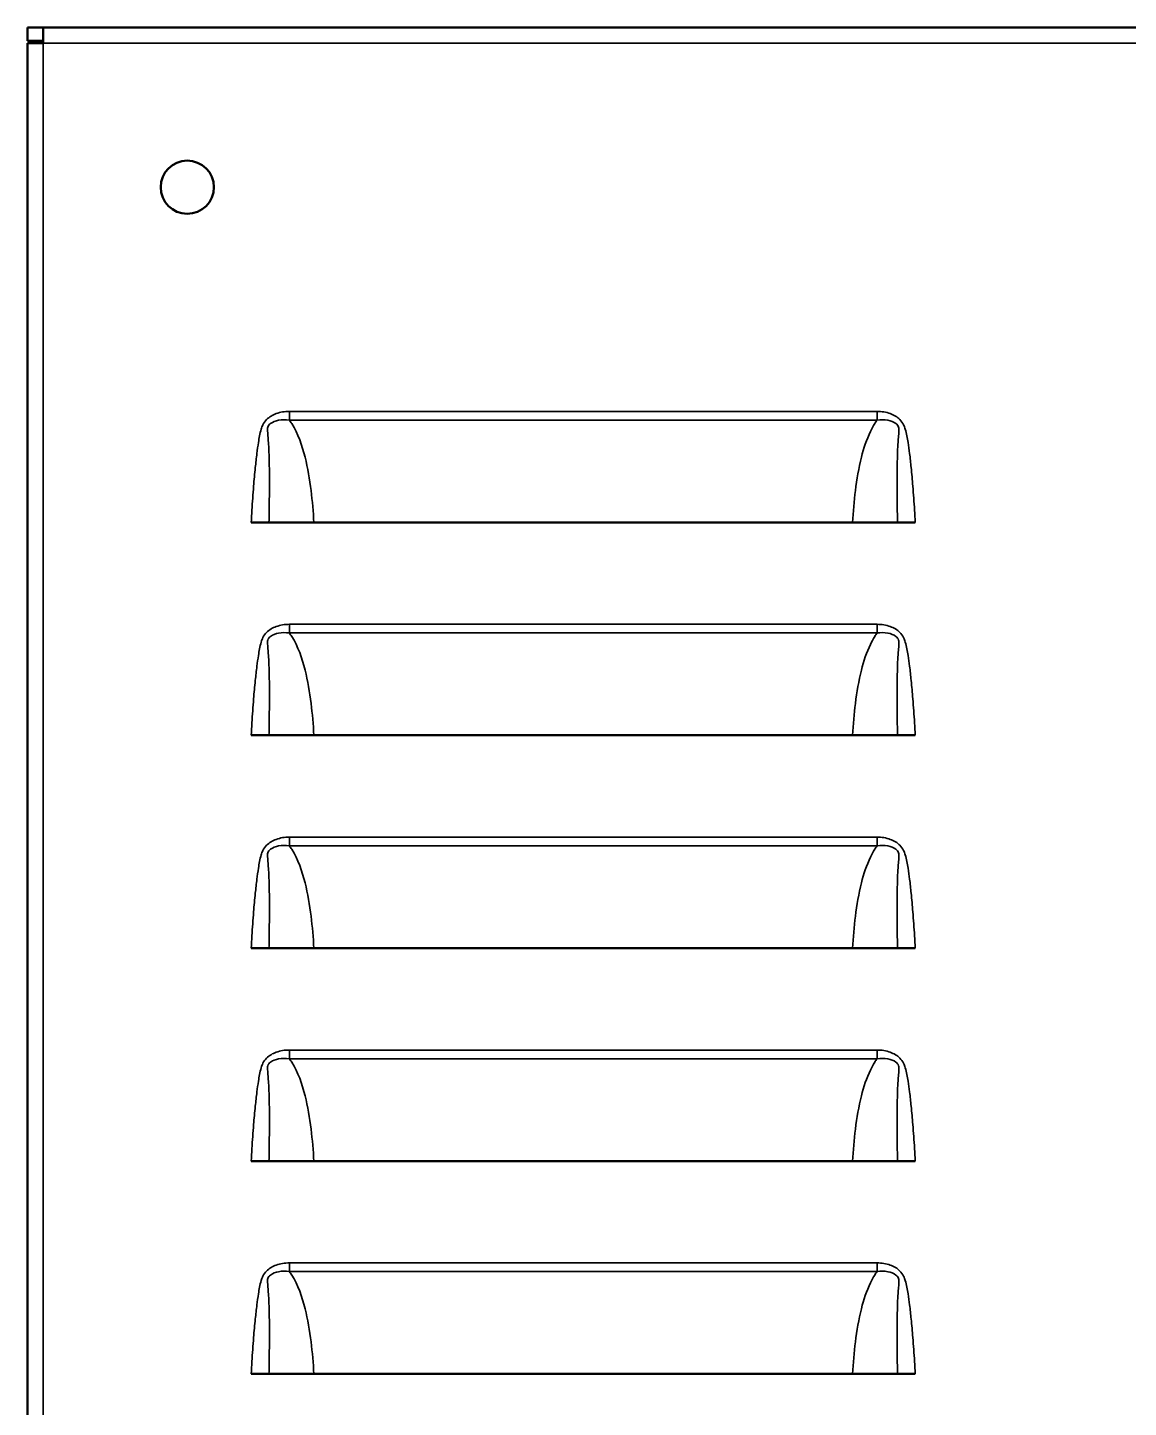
# Model space of a CAD drawing. Extents: x 0 to 1678, y -24 to 1301.
# Drawn here: x 660.24 to 674.59, y 107.39 to 125.38 of the extents above; entities that cross this region are included whole.
import ezdxf
from ezdxf.enums import TextEntityAlignment as Align

# ---------------------------------------------------------------- set-up
doc = ezdxf.new("R2010")
doc.units = 0
doc.header["$MEASUREMENT"] = 0
doc.layers.add('Visible (ANSI)', color=7, linetype='Continuous', lineweight=50)
doc.layers.add('Visible Narrow (ANSI)', color=7, linetype='Continuous', lineweight=35)

# ---------------------------------------------------------------- blocks, each defined once
blk = doc.blocks.new('CADGEN ENCOMPASS90250A RISER')
at = {"layer": 'Visible (ANSI)'}
for p, q in [((-23.912, 75.298), (-23.912, 75.471)), ((-23.912, 75.471), (-23.711, 75.471)), ((-23.711, 75.27), (-23.711, 75.471)), ((-23.711, 75.471), (23.711, 75.471)), ((-23.711, 75.298), (-23.912, 75.298)), ((-23.912, 0.37), (-23.912, 75.27)), ((-23.711, 75.27), (-23.912, 75.27)), ((-20.179, 69.018), (-13.156, 69.018)), ((-20.179, 66.243), (-13.156, 66.243)), ((-20.179, 63.467), (-13.156, 63.467)), ((-20.179, 60.691), (-13.156, 60.691)), ((-20.179, 57.916), (-13.156, 57.916))]:
    blk.add_line(p, q, dxfattribs=at)
blk.add_circle((-21.83, 73.39), 0.347, dxfattribs=at)
for points, knots in [([(-20.997, 69.018), (-20.961, 69.018), (-20.925, 69.018), (-20.866, 69.018), (-20.842, 69.018), (-20.799, 69.018), (-20.78, 69.018), (-20.765, 69.018)], [0, 0, 0, 0, 0.0993661, 0.0993661, 0.1756224, 0.1756224, 0.2517488, 0.2517488, 0.2517488, 0.2517488]), ([(-20.765, 69.018), (-20.738, 69.018), (-20.707, 69.018), (-20.605, 69.018), (-20.526, 69.018), (-20.356, 69.018), (-20.268, 69.018), (-20.179, 69.018)], [0.1297455, 0.1297455, 0.1297455, 0.1297455, 0.2643841, 0.2643841, 0.524384, 0.524384, 0.7684801, 0.7684801, 0.7684801, 0.7684801]), ([(-13.156, 69.018), (-13.067, 69.018), (-12.979, 69.018), (-12.814, 69.018), (-12.737, 69.018), (-12.636, 69.018), (-12.603, 69.018), (-12.573, 69.018), (-12.572, 69.018), (-12.57, 69.018)], [0, 0, 0, 0, 0.2439022, 0.2439022, 0.4912546, 0.4912546, 0.6304687, 0.6304687, 0.6376777, 0.6376777, 0.6376777, 0.6376777]), ([(-12.57, 69.018), (-12.55, 69.018), (-12.525, 69.018), (-12.472, 69.018), (-12.447, 69.018), (-12.394, 69.018), (-12.366, 69.018), (-12.338, 69.018)], [0, 0, 0, 0, 0.0992897, 0.0992897, 0.1754269, 0.1754269, 0.251741, 0.251741, 0.251741, 0.251741]), ([(-20.997, 66.243), (-20.961, 66.243), (-20.925, 66.243), (-20.866, 66.243), (-20.842, 66.243), (-20.799, 66.243), (-20.78, 66.243), (-20.765, 66.243)], [0, 0, 0, 0, 0.0993661, 0.0993661, 0.1756224, 0.1756224, 0.2517488, 0.2517488, 0.2517488, 0.2517488]), ([(-20.765, 66.243), (-20.738, 66.243), (-20.707, 66.243), (-20.605, 66.243), (-20.526, 66.243), (-20.356, 66.243), (-20.268, 66.243), (-20.179, 66.243)], [0.1297455, 0.1297455, 0.1297455, 0.1297455, 0.2643841, 0.2643841, 0.524384, 0.524384, 0.7684801, 0.7684801, 0.7684801, 0.7684801]), ([(-13.156, 66.243), (-13.067, 66.243), (-12.979, 66.243), (-12.814, 66.243), (-12.737, 66.243), (-12.636, 66.243), (-12.603, 66.243), (-12.573, 66.243), (-12.572, 66.243), (-12.57, 66.243)], [0, 0, 0, 0, 0.2439022, 0.2439022, 0.4912546, 0.4912546, 0.6304687, 0.6304687, 0.6376777, 0.6376777, 0.6376777, 0.6376777]), ([(-12.57, 66.243), (-12.55, 66.243), (-12.525, 66.243), (-12.472, 66.243), (-12.447, 66.243), (-12.394, 66.243), (-12.366, 66.243), (-12.338, 66.243)], [0, 0, 0, 0, 0.0992897, 0.0992897, 0.1754269, 0.1754269, 0.251741, 0.251741, 0.251741, 0.251741]), ([(-20.997, 63.467), (-20.961, 63.467), (-20.925, 63.467), (-20.866, 63.467), (-20.842, 63.467), (-20.799, 63.467), (-20.78, 63.467), (-20.765, 63.467)], [0, 0, 0, 0, 0.0993661, 0.0993661, 0.1756224, 0.1756224, 0.2517488, 0.2517488, 0.2517488, 0.2517488]), ([(-20.765, 63.467), (-20.738, 63.467), (-20.707, 63.467), (-20.605, 63.467), (-20.526, 63.467), (-20.356, 63.467), (-20.268, 63.467), (-20.179, 63.467)], [0.1297455, 0.1297455, 0.1297455, 0.1297455, 0.2643841, 0.2643841, 0.524384, 0.524384, 0.7684801, 0.7684801, 0.7684801, 0.7684801]), ([(-13.156, 63.467), (-13.067, 63.467), (-12.979, 63.467), (-12.814, 63.467), (-12.737, 63.467), (-12.636, 63.467), (-12.603, 63.467), (-12.573, 63.467), (-12.572, 63.467), (-12.57, 63.467)], [0, 0, 0, 0, 0.2439022, 0.2439022, 0.4912546, 0.4912546, 0.6304687, 0.6304687, 0.6376777, 0.6376777, 0.6376777, 0.6376777]), ([(-12.57, 63.467), (-12.55, 63.467), (-12.525, 63.467), (-12.472, 63.467), (-12.447, 63.467), (-12.394, 63.467), (-12.366, 63.467), (-12.338, 63.467)], [0, 0, 0, 0, 0.0992897, 0.0992897, 0.1754269, 0.1754269, 0.251741, 0.251741, 0.251741, 0.251741]), ([(-20.997, 60.691), (-20.961, 60.691), (-20.925, 60.691), (-20.866, 60.691), (-20.842, 60.691), (-20.799, 60.691), (-20.78, 60.691), (-20.765, 60.691)], [0, 0, 0, 0, 0.0993661, 0.0993661, 0.1756224, 0.1756224, 0.2517488, 0.2517488, 0.2517488, 0.2517488]), ([(-20.765, 60.691), (-20.738, 60.691), (-20.707, 60.691), (-20.605, 60.691), (-20.526, 60.691), (-20.356, 60.691), (-20.268, 60.691), (-20.179, 60.691)], [0.1297455, 0.1297455, 0.1297455, 0.1297455, 0.2643841, 0.2643841, 0.524384, 0.524384, 0.7684801, 0.7684801, 0.7684801, 0.7684801]), ([(-13.156, 60.691), (-13.067, 60.691), (-12.979, 60.691), (-12.814, 60.691), (-12.737, 60.691), (-12.636, 60.691), (-12.603, 60.691), (-12.573, 60.691), (-12.572, 60.691), (-12.57, 60.691)], [0, 0, 0, 0, 0.2439022, 0.2439022, 0.4912546, 0.4912546, 0.6304687, 0.6304687, 0.6376777, 0.6376777, 0.6376777, 0.6376777]), ([(-12.57, 60.691), (-12.55, 60.691), (-12.525, 60.691), (-12.472, 60.691), (-12.447, 60.691), (-12.394, 60.691), (-12.366, 60.691), (-12.338, 60.691)], [0, 0, 0, 0, 0.0992897, 0.0992897, 0.1754269, 0.1754269, 0.251741, 0.251741, 0.251741, 0.251741]), ([(-20.997, 57.916), (-20.961, 57.916), (-20.925, 57.916), (-20.866, 57.916), (-20.842, 57.916), (-20.799, 57.916), (-20.78, 57.916), (-20.765, 57.916)], [0, 0, 0, 0, 0.0993661, 0.0993661, 0.1756224, 0.1756224, 0.2517488, 0.2517488, 0.2517488, 0.2517488]), ([(-20.765, 57.916), (-20.738, 57.916), (-20.707, 57.916), (-20.605, 57.916), (-20.526, 57.916), (-20.356, 57.916), (-20.268, 57.916), (-20.179, 57.916)], [0.1297455, 0.1297455, 0.1297455, 0.1297455, 0.2643841, 0.2643841, 0.524384, 0.524384, 0.7684801, 0.7684801, 0.7684801, 0.7684801]), ([(-13.156, 57.916), (-13.067, 57.916), (-12.979, 57.916), (-12.814, 57.916), (-12.737, 57.916), (-12.636, 57.916), (-12.603, 57.916), (-12.573, 57.916), (-12.572, 57.916), (-12.57, 57.916)], [0, 0, 0, 0, 0.2439022, 0.2439022, 0.4912546, 0.4912546, 0.6304687, 0.6304687, 0.6376777, 0.6376777, 0.6376777, 0.6376777]), ([(-12.57, 57.916), (-12.55, 57.916), (-12.525, 57.916), (-12.472, 57.916), (-12.447, 57.916), (-12.394, 57.916), (-12.366, 57.916), (-12.338, 57.916)], [0, 0, 0, 0, 0.0992897, 0.0992897, 0.1754269, 0.1754269, 0.251741, 0.251741, 0.251741, 0.251741])]:
    blk.add_open_spline(points, degree=3, knots=knots, dxfattribs=at)
at = {"layer": 'Visible Narrow (ANSI)'}
for p, q in [((-23.711, 75.27), (-23.711, 0.37)), ((23.711, 75.27), (-23.711, 75.27)), ((-12.836, 70.466), (-20.499, 70.466)), ((-20.499, 70.466), (-20.499, 70.353)), ((-20.499, 70.353), (-12.836, 70.353)), ((-12.836, 70.466), (-12.836, 70.353)), ((-12.836, 67.69), (-20.499, 67.69)), ((-20.499, 67.69), (-20.499, 67.577)), ((-12.836, 67.69), (-12.836, 67.577)), ((-20.499, 67.577), (-12.836, 67.577)), ((-12.836, 64.915), (-20.499, 64.915)), ((-20.499, 64.915), (-20.499, 64.801)), ((-20.499, 64.801), (-12.836, 64.801)), ((-12.836, 64.915), (-12.836, 64.801)), ((-12.836, 62.139), (-20.499, 62.139)), ((-20.499, 62.139), (-20.499, 62.026)), ((-12.836, 62.139), (-12.836, 62.026)), ((-20.499, 62.026), (-12.836, 62.026)), ((-12.836, 59.363), (-20.499, 59.363)), ((-20.499, 59.363), (-20.499, 59.25)), ((-20.499, 59.25), (-12.836, 59.25)), ((-12.836, 59.363), (-12.836, 59.25))]:
    blk.add_line(p, q, dxfattribs=at)
for points, knots in [([(-20.499, 70.466), (-20.558, 70.466), (-20.617, 70.457), (-20.718, 70.42), (-20.762, 70.395), (-20.816, 70.34), (-20.832, 70.317), (-20.854, 70.274), (-20.861, 70.254), (-20.875, 70.206), (-20.882, 70.177), (-20.893, 70.119), (-20.898, 70.09), (-20.91, 70.014), (-20.917, 69.966), (-20.93, 69.857), (-20.937, 69.796), (-20.951, 69.654), (-20.959, 69.573), (-20.974, 69.388), (-20.981, 69.284), (-20.991, 69.125), (-20.994, 69.072), (-20.997, 69.018)], [-1.631803, -1.631803, -1.631803, -1.631803, -1.47139, -1.47139, -1.335661, -1.335661, -1.25998, -1.25998, -1.202452, -1.202452, -1.121166, -1.121166, -1.040371, -1.040371, -0.90934, -0.90934, -0.739, -0.739, -0.517557, -0.517557, -0.229682, -0.229682, -0.082165, -0.082165, -0.082165, -0.082165]), ([(-20.765, 69.018), (-20.764, 69.067), (-20.763, 69.116), (-20.761, 69.269), (-20.76, 69.372), (-20.759, 69.556), (-20.759, 69.636), (-20.761, 69.777), (-20.762, 69.838), (-20.766, 69.946), (-20.768, 69.993), (-20.773, 70.069), (-20.775, 70.097), (-20.779, 70.154), (-20.782, 70.182), (-20.784, 70.228), (-20.785, 70.246), (-20.775, 70.281), (-20.761, 70.296), (-20.715, 70.33), (-20.678, 70.343), (-20.594, 70.359), (-20.547, 70.359), (-20.499, 70.353)], [0.093902, 0.093902, 0.093902, 0.093902, 0.229682, 0.229682, 0.517557, 0.517557, 0.739, 0.739, 0.90934, 0.90934, 1.040371, 1.040371, 1.121166, 1.121166, 1.202452, 1.202452, 1.25998, 1.25998, 1.335661, 1.335661, 1.47139, 1.47139, 1.631803, 1.631803, 1.631803, 1.631803]), ([(-20.179, 69.018), (-20.188, 69.158), (-20.199, 69.297), (-20.234, 69.582), (-20.259, 69.728), (-20.294, 69.869), (-20.333, 70.024), (-20.386, 70.176), (-20.478, 70.323), (-20.489, 70.338), (-20.499, 70.353)], [-3.62413, -3.62413, -3.62413, -3.62413, -3.277404, -3.277404, -2.902135, -2.902135, -2.902135, -2.487418, -2.487418, -2.438449, -2.438449, -2.438449, -2.438449]), ([(-12.836, 70.353), (-12.846, 70.338), (-12.857, 70.323), (-12.887, 70.274), (-12.906, 70.24), (-12.974, 70.099), (-13.012, 69.985), (-13.041, 69.869), (-13.076, 69.728), (-13.101, 69.582), (-13.136, 69.297), (-13.148, 69.158), (-13.156, 69.018)], [-1.706107, -1.706107, -1.706107, -1.706107, -1.657132, -1.657132, -1.552811, -1.552811, -1.242389, -1.242389, -1.242389, -0.867175, -0.867175, -0.520393, -0.520393, -0.520393, -0.520393]), ([(-12.338, 69.018), (-12.341, 69.072), (-12.344, 69.126), (-12.354, 69.284), (-12.362, 69.388), (-12.377, 69.573), (-12.384, 69.654), (-12.398, 69.796), (-12.405, 69.857), (-12.418, 69.966), (-12.425, 70.014), (-12.437, 70.09), (-12.442, 70.119), (-12.453, 70.177), (-12.46, 70.206), (-12.474, 70.254), (-12.481, 70.274), (-12.503, 70.317), (-12.519, 70.34), (-12.573, 70.395), (-12.617, 70.42), (-12.719, 70.457), (-12.777, 70.466), (-12.836, 70.466)], [0.082165, 0.082165, 0.082165, 0.082165, 0.229836, 0.229836, 0.517665, 0.517665, 0.739072, 0.739072, 0.909385, 0.909385, 1.040395, 1.040395, 1.121163, 1.121163, 1.202448, 1.202448, 1.25998, 1.25998, 1.335659, 1.335659, 1.47139, 1.47139, 1.631803, 1.631803, 1.631803, 1.631803]), ([(-12.836, 70.353), (-12.789, 70.359), (-12.741, 70.359), (-12.657, 70.343), (-12.62, 70.33), (-12.574, 70.296), (-12.56, 70.281), (-12.551, 70.246), (-12.551, 70.228), (-12.553, 70.182), (-12.556, 70.154), (-12.561, 70.097), (-12.563, 70.069), (-12.567, 69.993), (-12.569, 69.946), (-12.573, 69.838), (-12.574, 69.777), (-12.576, 69.636), (-12.576, 69.556), (-12.575, 69.373), (-12.574, 69.269), (-12.572, 69.116), (-12.571, 69.067), (-12.57, 69.018)], [-1.631803, -1.631803, -1.631803, -1.631803, -1.47139, -1.47139, -1.335659, -1.335659, -1.25998, -1.25998, -1.202448, -1.202448, -1.121163, -1.121163, -1.040395, -1.040395, -0.909385, -0.909385, -0.739072, -0.739072, -0.517665, -0.517665, -0.229836, -0.229836, -0.093902, -0.093902, -0.093902, -0.093902]), ([(-20.499, 67.69), (-20.558, 67.69), (-20.617, 67.681), (-20.718, 67.644), (-20.762, 67.619), (-20.816, 67.564), (-20.832, 67.542), (-20.854, 67.498), (-20.861, 67.478), (-20.875, 67.43), (-20.882, 67.401), (-20.893, 67.343), (-20.898, 67.314), (-20.91, 67.238), (-20.917, 67.191), (-20.93, 67.082), (-20.937, 67.02), (-20.951, 66.878), (-20.959, 66.798), (-20.974, 66.613), (-20.981, 66.508), (-20.991, 66.35), (-20.994, 66.296), (-20.997, 66.243)], [-1.631803, -1.631803, -1.631803, -1.631803, -1.47139, -1.47139, -1.335661, -1.335661, -1.25998, -1.25998, -1.202452, -1.202452, -1.121166, -1.121166, -1.040371, -1.040371, -0.90934, -0.90934, -0.739, -0.739, -0.517557, -0.517557, -0.229682, -0.229682, -0.082165, -0.082165, -0.082165, -0.082165]), ([(-12.338, 66.243), (-12.341, 66.296), (-12.344, 66.35), (-12.354, 66.508), (-12.362, 66.613), (-12.377, 66.798), (-12.384, 66.878), (-12.398, 67.02), (-12.405, 67.082), (-12.418, 67.191), (-12.425, 67.238), (-12.437, 67.314), (-12.442, 67.343), (-12.453, 67.401), (-12.46, 67.43), (-12.474, 67.478), (-12.481, 67.498), (-12.503, 67.542), (-12.519, 67.564), (-12.573, 67.619), (-12.617, 67.644), (-12.719, 67.681), (-12.777, 67.69), (-12.836, 67.69)], [0.082165, 0.082165, 0.082165, 0.082165, 0.229836, 0.229836, 0.517665, 0.517665, 0.739072, 0.739072, 0.909385, 0.909385, 1.040395, 1.040395, 1.121163, 1.121163, 1.202448, 1.202448, 1.25998, 1.25998, 1.335659, 1.335659, 1.47139, 1.47139, 1.631803, 1.631803, 1.631803, 1.631803]), ([(-20.765, 66.243), (-20.764, 66.291), (-20.763, 66.34), (-20.761, 66.493), (-20.76, 66.597), (-20.759, 66.78), (-20.759, 66.86), (-20.761, 67.001), (-20.762, 67.062), (-20.766, 67.171), (-20.768, 67.217), (-20.773, 67.293), (-20.775, 67.322), (-20.779, 67.378), (-20.782, 67.407), (-20.784, 67.452), (-20.785, 67.47), (-20.775, 67.505), (-20.761, 67.52), (-20.715, 67.554), (-20.678, 67.568), (-20.594, 67.584), (-20.547, 67.584), (-20.499, 67.577)], [0.093902, 0.093902, 0.093902, 0.093902, 0.229682, 0.229682, 0.517557, 0.517557, 0.739, 0.739, 0.90934, 0.90934, 1.040371, 1.040371, 1.121166, 1.121166, 1.202452, 1.202452, 1.25998, 1.25998, 1.335661, 1.335661, 1.47139, 1.47139, 1.631803, 1.631803, 1.631803, 1.631803]), ([(-20.179, 66.243), (-20.188, 66.382), (-20.199, 66.522), (-20.234, 66.807), (-20.259, 66.953), (-20.294, 67.093), (-20.333, 67.249), (-20.386, 67.4), (-20.478, 67.547), (-20.489, 67.562), (-20.499, 67.577)], [-3.62413, -3.62413, -3.62413, -3.62413, -3.277404, -3.277404, -2.902135, -2.902135, -2.902135, -2.487418, -2.487418, -2.438449, -2.438449, -2.438449, -2.438449]), ([(-12.836, 67.577), (-12.846, 67.562), (-12.857, 67.547), (-12.887, 67.499), (-12.906, 67.464), (-12.974, 67.324), (-13.012, 67.21), (-13.041, 67.093), (-13.076, 66.953), (-13.101, 66.807), (-13.136, 66.522), (-13.148, 66.382), (-13.156, 66.243)], [-1.706107, -1.706107, -1.706107, -1.706107, -1.657132, -1.657132, -1.552811, -1.552811, -1.242389, -1.242389, -1.242389, -0.867175, -0.867175, -0.520393, -0.520393, -0.520393, -0.520393]), ([(-12.836, 67.577), (-12.789, 67.584), (-12.741, 67.584), (-12.657, 67.568), (-12.62, 67.554), (-12.574, 67.52), (-12.56, 67.505), (-12.551, 67.47), (-12.551, 67.452), (-12.553, 67.407), (-12.556, 67.378), (-12.561, 67.322), (-12.563, 67.293), (-12.567, 67.218), (-12.569, 67.171), (-12.573, 67.062), (-12.574, 67.001), (-12.576, 66.86), (-12.576, 66.781), (-12.575, 66.597), (-12.574, 66.493), (-12.572, 66.341), (-12.571, 66.292), (-12.57, 66.243)], [-1.631803, -1.631803, -1.631803, -1.631803, -1.47139, -1.47139, -1.335659, -1.335659, -1.25998, -1.25998, -1.202448, -1.202448, -1.121163, -1.121163, -1.040395, -1.040395, -0.909385, -0.909385, -0.739072, -0.739072, -0.517665, -0.517665, -0.229836, -0.229836, -0.093902, -0.093902, -0.093902, -0.093902]), ([(-20.499, 64.915), (-20.558, 64.915), (-20.617, 64.906), (-20.718, 64.869), (-20.762, 64.843), (-20.816, 64.789), (-20.832, 64.766), (-20.854, 64.723), (-20.861, 64.703), (-20.875, 64.654), (-20.882, 64.625), (-20.893, 64.568), (-20.898, 64.539), (-20.91, 64.462), (-20.917, 64.415), (-20.93, 64.306), (-20.937, 64.244), (-20.951, 64.102), (-20.959, 64.022), (-20.974, 63.837), (-20.981, 63.733), (-20.991, 63.574), (-20.994, 63.521), (-20.997, 63.467)], [-1.631803, -1.631803, -1.631803, -1.631803, -1.47139, -1.47139, -1.335661, -1.335661, -1.25998, -1.25998, -1.202452, -1.202452, -1.121166, -1.121166, -1.040371, -1.040371, -0.90934, -0.90934, -0.739, -0.739, -0.517557, -0.517557, -0.229682, -0.229682, -0.082165, -0.082165, -0.082165, -0.082165]), ([(-20.765, 63.467), (-20.764, 63.516), (-20.763, 63.565), (-20.761, 63.718), (-20.76, 63.821), (-20.759, 64.005), (-20.759, 64.085), (-20.761, 64.226), (-20.762, 64.287), (-20.766, 64.395), (-20.768, 64.442), (-20.773, 64.517), (-20.775, 64.546), (-20.779, 64.603), (-20.782, 64.631), (-20.784, 64.677), (-20.785, 64.695), (-20.775, 64.729), (-20.761, 64.744), (-20.715, 64.779), (-20.678, 64.792), (-20.594, 64.808), (-20.547, 64.808), (-20.499, 64.801)], [0.093902, 0.093902, 0.093902, 0.093902, 0.229682, 0.229682, 0.517557, 0.517557, 0.739, 0.739, 0.90934, 0.90934, 1.040371, 1.040371, 1.121166, 1.121166, 1.202452, 1.202452, 1.25998, 1.25998, 1.335661, 1.335661, 1.47139, 1.47139, 1.631803, 1.631803, 1.631803, 1.631803]), ([(-20.179, 63.467), (-20.188, 63.607), (-20.199, 63.746), (-20.234, 64.031), (-20.259, 64.177), (-20.294, 64.318), (-20.333, 64.473), (-20.386, 64.625), (-20.478, 64.772), (-20.489, 64.787), (-20.499, 64.801)], [-3.62413, -3.62413, -3.62413, -3.62413, -3.277404, -3.277404, -2.902135, -2.902135, -2.902135, -2.487418, -2.487418, -2.438449, -2.438449, -2.438449, -2.438449]), ([(-12.836, 64.801), (-12.846, 64.787), (-12.857, 64.772), (-12.887, 64.723), (-12.906, 64.688), (-12.974, 64.548), (-13.012, 64.434), (-13.041, 64.318), (-13.076, 64.177), (-13.101, 64.031), (-13.136, 63.746), (-13.148, 63.607), (-13.156, 63.467)], [-1.706107, -1.706107, -1.706107, -1.706107, -1.657132, -1.657132, -1.552811, -1.552811, -1.242389, -1.242389, -1.242389, -0.867175, -0.867175, -0.520393, -0.520393, -0.520393, -0.520393]), ([(-12.338, 63.467), (-12.341, 63.521), (-12.344, 63.574), (-12.354, 63.733), (-12.362, 63.837), (-12.377, 64.022), (-12.384, 64.102), (-12.398, 64.244), (-12.405, 64.306), (-12.418, 64.415), (-12.425, 64.462), (-12.437, 64.539), (-12.442, 64.568), (-12.453, 64.625), (-12.46, 64.654), (-12.474, 64.703), (-12.481, 64.723), (-12.503, 64.766), (-12.519, 64.789), (-12.573, 64.843), (-12.617, 64.869), (-12.719, 64.906), (-12.777, 64.915), (-12.836, 64.915)], [0.082165, 0.082165, 0.082165, 0.082165, 0.229836, 0.229836, 0.517665, 0.517665, 0.739072, 0.739072, 0.909385, 0.909385, 1.040395, 1.040395, 1.121163, 1.121163, 1.202448, 1.202448, 1.25998, 1.25998, 1.335659, 1.335659, 1.47139, 1.47139, 1.631803, 1.631803, 1.631803, 1.631803]), ([(-12.836, 64.801), (-12.789, 64.808), (-12.741, 64.808), (-12.657, 64.792), (-12.62, 64.779), (-12.574, 64.744), (-12.56, 64.729), (-12.551, 64.695), (-12.551, 64.677), (-12.553, 64.631), (-12.556, 64.603), (-12.561, 64.546), (-12.563, 64.517), (-12.567, 64.442), (-12.569, 64.395), (-12.573, 64.287), (-12.574, 64.226), (-12.576, 64.085), (-12.576, 64.005), (-12.575, 63.821), (-12.574, 63.718), (-12.572, 63.565), (-12.571, 63.516), (-12.57, 63.467)], [-1.631803, -1.631803, -1.631803, -1.631803, -1.47139, -1.47139, -1.335659, -1.335659, -1.25998, -1.25998, -1.202448, -1.202448, -1.121163, -1.121163, -1.040395, -1.040395, -0.909385, -0.909385, -0.739072, -0.739072, -0.517665, -0.517665, -0.229836, -0.229836, -0.093902, -0.093902, -0.093902, -0.093902]), ([(-20.499, 62.139), (-20.558, 62.139), (-20.617, 62.13), (-20.718, 62.093), (-20.762, 62.068), (-20.816, 62.013), (-20.832, 61.991), (-20.854, 61.947), (-20.861, 61.927), (-20.875, 61.879), (-20.882, 61.85), (-20.893, 61.792), (-20.898, 61.763), (-20.91, 61.687), (-20.917, 61.639), (-20.93, 61.53), (-20.937, 61.469), (-20.951, 61.327), (-20.959, 61.246), (-20.974, 61.062), (-20.981, 60.957), (-20.991, 60.799), (-20.994, 60.745), (-20.997, 60.691)], [-1.631803, -1.631803, -1.631803, -1.631803, -1.47139, -1.47139, -1.335661, -1.335661, -1.25998, -1.25998, -1.202452, -1.202452, -1.121166, -1.121166, -1.040371, -1.040371, -0.90934, -0.90934, -0.739, -0.739, -0.517557, -0.517557, -0.229682, -0.229682, -0.082165, -0.082165, -0.082165, -0.082165]), ([(-12.338, 60.691), (-12.341, 60.745), (-12.344, 60.799), (-12.354, 60.957), (-12.362, 61.062), (-12.377, 61.247), (-12.384, 61.327), (-12.398, 61.469), (-12.405, 61.531), (-12.418, 61.639), (-12.425, 61.687), (-12.437, 61.763), (-12.442, 61.792), (-12.453, 61.85), (-12.46, 61.879), (-12.474, 61.927), (-12.481, 61.947), (-12.503, 61.991), (-12.519, 62.013), (-12.573, 62.068), (-12.617, 62.093), (-12.719, 62.13), (-12.777, 62.139), (-12.836, 62.139)], [0.082165, 0.082165, 0.082165, 0.082165, 0.229836, 0.229836, 0.517665, 0.517665, 0.739072, 0.739072, 0.909385, 0.909385, 1.040395, 1.040395, 1.121163, 1.121163, 1.202448, 1.202448, 1.25998, 1.25998, 1.335659, 1.335659, 1.47139, 1.47139, 1.631803, 1.631803, 1.631803, 1.631803]), ([(-20.765, 60.691), (-20.764, 60.74), (-20.763, 60.789), (-20.761, 60.942), (-20.76, 61.046), (-20.759, 61.229), (-20.759, 61.309), (-20.761, 61.45), (-20.762, 61.511), (-20.766, 61.619), (-20.768, 61.666), (-20.773, 61.742), (-20.775, 61.77), (-20.779, 61.827), (-20.782, 61.856), (-20.784, 61.901), (-20.785, 61.919), (-20.775, 61.954), (-20.761, 61.969), (-20.715, 62.003), (-20.678, 62.016), (-20.594, 62.032), (-20.547, 62.032), (-20.499, 62.026)], [0.093902, 0.093902, 0.093902, 0.093902, 0.229682, 0.229682, 0.517557, 0.517557, 0.739, 0.739, 0.90934, 0.90934, 1.040371, 1.040371, 1.121166, 1.121166, 1.202452, 1.202452, 1.25998, 1.25998, 1.335661, 1.335661, 1.47139, 1.47139, 1.631803, 1.631803, 1.631803, 1.631803]), ([(-20.179, 60.691), (-20.188, 60.831), (-20.199, 60.97), (-20.234, 61.256), (-20.259, 61.401), (-20.294, 61.542), (-20.333, 61.697), (-20.386, 61.849), (-20.478, 61.996), (-20.489, 62.011), (-20.499, 62.026)], [-3.62413, -3.62413, -3.62413, -3.62413, -3.277404, -3.277404, -2.902135, -2.902135, -2.902135, -2.487418, -2.487418, -2.438449, -2.438449, -2.438449, -2.438449]), ([(-12.836, 62.026), (-12.846, 62.011), (-12.857, 61.996), (-12.887, 61.947), (-12.906, 61.913), (-12.974, 61.772), (-13.012, 61.658), (-13.041, 61.542), (-13.076, 61.401), (-13.101, 61.256), (-13.136, 60.97), (-13.148, 60.831), (-13.156, 60.691)], [-1.706107, -1.706107, -1.706107, -1.706107, -1.657132, -1.657132, -1.552811, -1.552811, -1.242389, -1.242389, -1.242389, -0.867175, -0.867175, -0.520393, -0.520393, -0.520393, -0.520393]), ([(-12.836, 62.026), (-12.789, 62.032), (-12.741, 62.032), (-12.657, 62.016), (-12.62, 62.003), (-12.574, 61.969), (-12.56, 61.954), (-12.551, 61.919), (-12.551, 61.901), (-12.553, 61.856), (-12.556, 61.827), (-12.561, 61.77), (-12.563, 61.742), (-12.567, 61.666), (-12.569, 61.619), (-12.573, 61.511), (-12.574, 61.45), (-12.576, 61.309), (-12.576, 61.229), (-12.575, 61.046), (-12.574, 60.942), (-12.572, 60.789), (-12.571, 60.74), (-12.57, 60.691)], [-1.631803, -1.631803, -1.631803, -1.631803, -1.47139, -1.47139, -1.335659, -1.335659, -1.25998, -1.25998, -1.202448, -1.202448, -1.121163, -1.121163, -1.040395, -1.040395, -0.909385, -0.909385, -0.739072, -0.739072, -0.517665, -0.517665, -0.229836, -0.229836, -0.093902, -0.093902, -0.093902, -0.093902]), ([(-20.499, 59.363), (-20.558, 59.363), (-20.617, 59.355), (-20.718, 59.317), (-20.762, 59.292), (-20.816, 59.238), (-20.832, 59.215), (-20.854, 59.171), (-20.861, 59.152), (-20.875, 59.103), (-20.882, 59.074), (-20.893, 59.016), (-20.898, 58.987), (-20.91, 58.911), (-20.917, 58.864), (-20.93, 58.755), (-20.937, 58.693), (-20.951, 58.551), (-20.959, 58.471), (-20.974, 58.286), (-20.981, 58.181), (-20.991, 58.023), (-20.994, 57.969), (-20.997, 57.916)], [-1.631803, -1.631803, -1.631803, -1.631803, -1.47139, -1.47139, -1.335661, -1.335661, -1.25998, -1.25998, -1.202452, -1.202452, -1.121166, -1.121166, -1.040371, -1.040371, -0.90934, -0.90934, -0.739, -0.739, -0.517557, -0.517557, -0.229682, -0.229682, -0.082165, -0.082165, -0.082165, -0.082165]), ([(-20.765, 57.916), (-20.764, 57.965), (-20.763, 58.014), (-20.761, 58.166), (-20.76, 58.27), (-20.759, 58.454), (-20.759, 58.533), (-20.761, 58.674), (-20.762, 58.736), (-20.766, 58.844), (-20.768, 58.891), (-20.773, 58.966), (-20.775, 58.995), (-20.779, 59.052), (-20.782, 59.08), (-20.784, 59.125), (-20.785, 59.143), (-20.775, 59.178), (-20.761, 59.193), (-20.715, 59.227), (-20.678, 59.241), (-20.594, 59.257), (-20.547, 59.257), (-20.499, 59.25)], [0.093902, 0.093902, 0.093902, 0.093902, 0.229682, 0.229682, 0.517557, 0.517557, 0.739, 0.739, 0.90934, 0.90934, 1.040371, 1.040371, 1.121166, 1.121166, 1.202452, 1.202452, 1.25998, 1.25998, 1.335661, 1.335661, 1.47139, 1.47139, 1.631803, 1.631803, 1.631803, 1.631803]), ([(-20.179, 57.916), (-20.188, 58.056), (-20.199, 58.195), (-20.234, 58.48), (-20.259, 58.626), (-20.294, 58.766), (-20.333, 58.922), (-20.386, 59.073), (-20.478, 59.22), (-20.489, 59.235), (-20.499, 59.25)], [-3.62413, -3.62413, -3.62413, -3.62413, -3.277404, -3.277404, -2.902135, -2.902135, -2.902135, -2.487418, -2.487418, -2.438449, -2.438449, -2.438449, -2.438449]), ([(-12.836, 59.25), (-12.846, 59.235), (-12.857, 59.22), (-12.887, 59.172), (-12.906, 59.137), (-12.974, 58.997), (-13.012, 58.883), (-13.041, 58.766), (-13.076, 58.626), (-13.101, 58.48), (-13.136, 58.195), (-13.148, 58.056), (-13.156, 57.916)], [-1.706107, -1.706107, -1.706107, -1.706107, -1.657132, -1.657132, -1.552811, -1.552811, -1.242389, -1.242389, -1.242389, -0.867175, -0.867175, -0.520393, -0.520393, -0.520393, -0.520393]), ([(-12.338, 57.916), (-12.341, 57.969), (-12.344, 58.023), (-12.354, 58.181), (-12.362, 58.286), (-12.377, 58.471), (-12.384, 58.551), (-12.398, 58.693), (-12.405, 58.755), (-12.418, 58.864), (-12.425, 58.911), (-12.437, 58.987), (-12.442, 59.016), (-12.453, 59.074), (-12.46, 59.103), (-12.474, 59.152), (-12.481, 59.171), (-12.503, 59.215), (-12.519, 59.238), (-12.573, 59.292), (-12.617, 59.317), (-12.719, 59.355), (-12.777, 59.363), (-12.836, 59.363)], [0.082165, 0.082165, 0.082165, 0.082165, 0.229836, 0.229836, 0.517665, 0.517665, 0.739072, 0.739072, 0.909385, 0.909385, 1.040395, 1.040395, 1.121163, 1.121163, 1.202448, 1.202448, 1.25998, 1.25998, 1.335659, 1.335659, 1.47139, 1.47139, 1.631803, 1.631803, 1.631803, 1.631803]), ([(-12.836, 59.25), (-12.789, 59.257), (-12.741, 59.257), (-12.657, 59.241), (-12.62, 59.227), (-12.574, 59.193), (-12.56, 59.178), (-12.551, 59.143), (-12.551, 59.125), (-12.553, 59.08), (-12.556, 59.052), (-12.561, 58.995), (-12.563, 58.966), (-12.567, 58.891), (-12.569, 58.844), (-12.573, 58.736), (-12.574, 58.674), (-12.576, 58.533), (-12.576, 58.454), (-12.575, 58.27), (-12.574, 58.166), (-12.572, 58.014), (-12.571, 57.965), (-12.57, 57.916)], [-1.631803, -1.631803, -1.631803, -1.631803, -1.47139, -1.47139, -1.335659, -1.335659, -1.25998, -1.25998, -1.202448, -1.202448, -1.121163, -1.121163, -1.040395, -1.040395, -0.909385, -0.909385, -0.739072, -0.739072, -0.517665, -0.517665, -0.229836, -0.229836, -0.093902, -0.093902, -0.093902, -0.093902])]:
    blk.add_open_spline(points, degree=3, knots=knots, dxfattribs=at)
at = {"color": 0, "lineweight": 30, "flags": 104}
blk.add_attdef('DeviceAttributes', text='', height=9, dxfattribs=at).set_placement((61.669, -45.408), align=Align.TOP_LEFT)

msp = doc.modelspace()

# ---------------------------------------------------------------- block references
msp.add_blockref('CADGEN ENCOMPASS90250A RISER', (684.151, 49.908))

doc.saveas('drawing.dxf')
